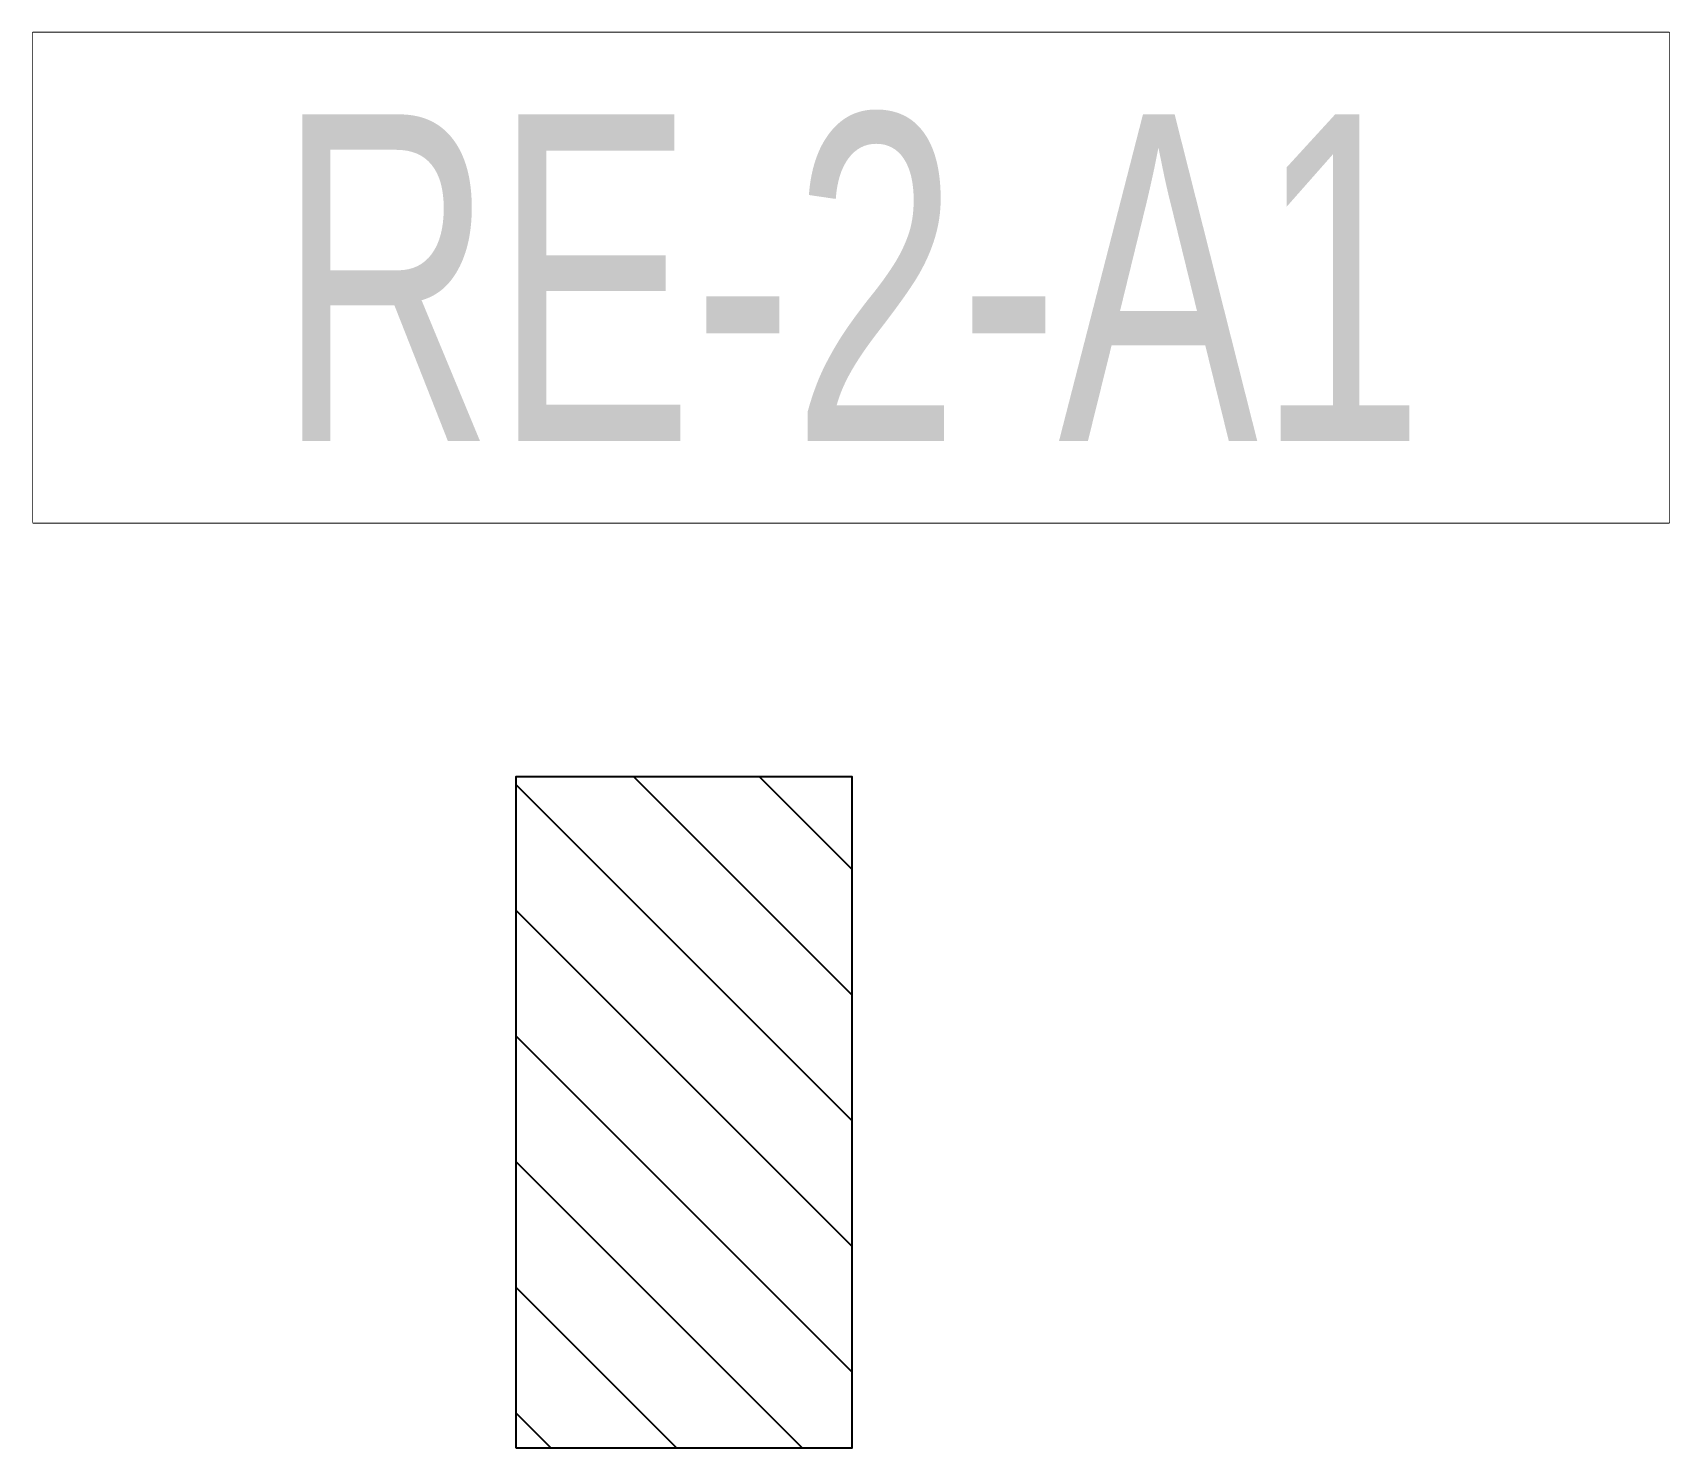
# Model space of a CAD drawing. Header units: millimetres. Extents: x 35956 to 501590, y -530175 to 1059940.
# Drawn here: x 91935 to 93690, y -52245 to -50728 of the extents above; entities that cross this region are included whole.
import ezdxf
from ezdxf.enums import TextEntityAlignment as Align

# ---------------------------------------------------------------- set-up
doc = ezdxf.new("R2010")
doc.units = ezdxf.units.MM
doc.header["$LTSCALE"] = 150
doc.set_wipeout_variables(frame=1)
doc.layers.add('------01 Distribution Panel', color=3, linetype='Continuous')
doc.styles.add('ELEC', font='')
doc.styles.get('ELEC').set_extended_font_data('Dotum')

# ---------------------------------------------------------------- blocks, each defined once
blk = doc.blocks.new('A02')
h = blk.add_hatch()
h.set_pattern_fill('ANSI31', color=256, scale=25, style=0)
h.set_pattern_definition([(45, (-2000, -19200), (-56.1266, 56.1266), [])])
h.paths.add_polyline_path([(-300, 300), (-300, 0), (300, 0), (300, 300)])
blk.add_lwpolyline([(300, 0), (-300, 0), (-300, 300), (300, 300)], close=True)

msp = doc.modelspace()

# ---------------------------------------------------------------- linework, layer by layer
at = {"layer": '------01 Distribution Panel', "color": 1}
msp.add_lwpolyline([(91935.2, -51252.7), (93690, -51252.7), (93690, -50727.7), (91935.2, -50727.7)], close=True, dxfattribs=at)

# ---------------------------------------------------------------- block references
at = {"layer": '------01 Distribution Panel', "xscale": 1.2, "yscale": 1.2, "zscale": 1.2, "rotation": 270}
msp.add_blockref('A02', (92453.6, -51885), dxfattribs=at)

# ---------------------------------------------------------------- next in the draw order: wipeouts: each hides what was drawn before it
at = {"color": 1}
msp.add_wipeout([(91935.2, -51252.7), (93690, -51252.7), (93690, -50727.7), (91935.2, -50727.7)], dxfattribs=at).dxf.layer = '------01 Distribution Panel'

# ---------------------------------------------------------------- next in the draw order: texts
at = {"layer": '------01 Distribution Panel', "style": 'ELEC', "width": 0.7}
msp.add_text('RE-2-A1', height=350, dxfattribs=at).set_placement((92812.6, -50990.2), align=Align.MIDDLE_CENTER)

doc.saveas('drawing.dxf')
